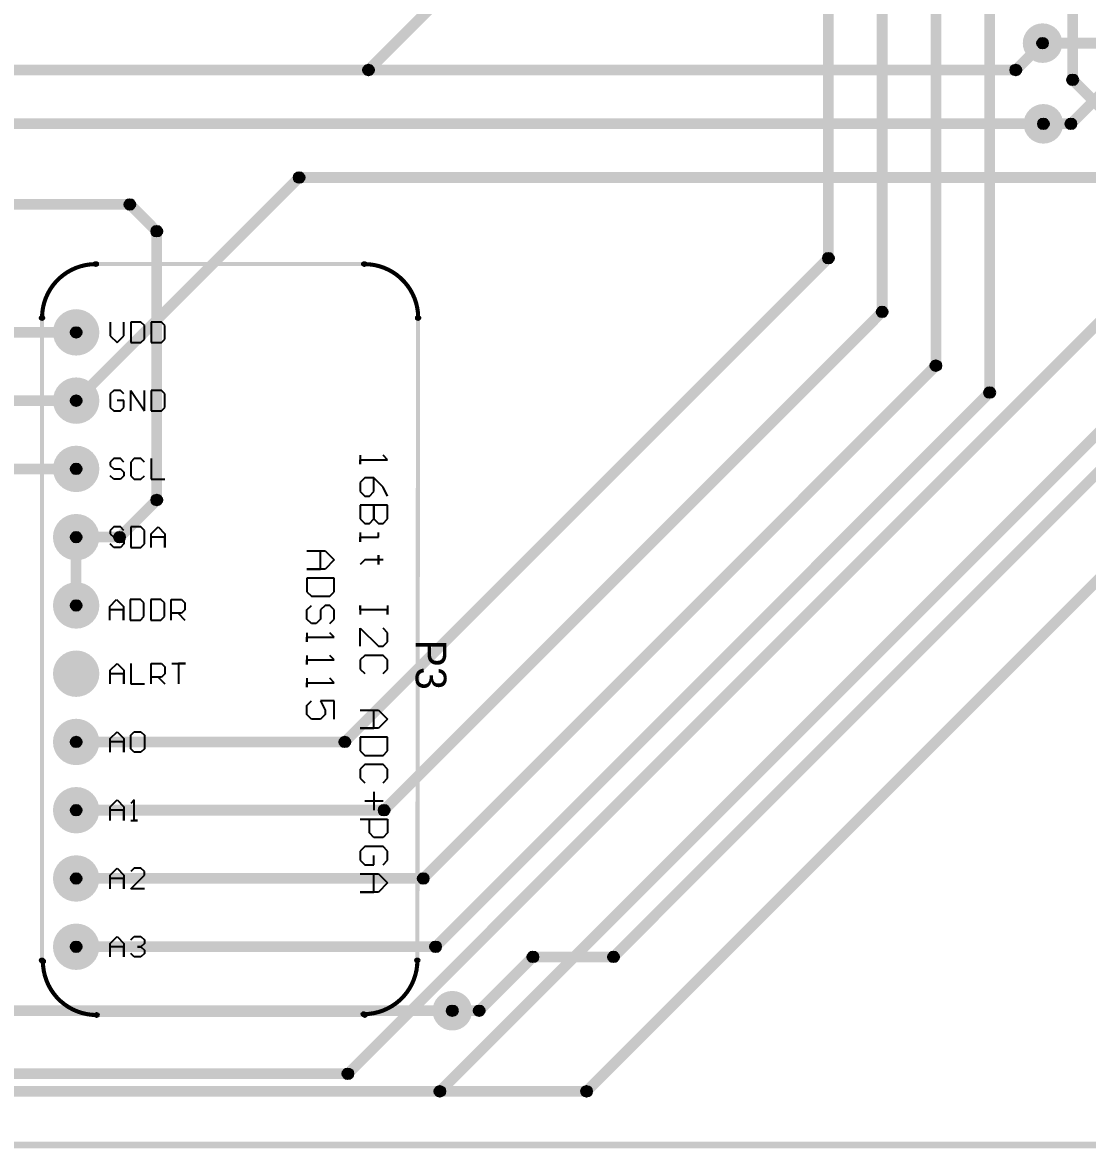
# Model space of a CAD drawing. Header units: millimetres. Extents: x 1.24 to 8.03, y 2.12 to 7.05.
# Drawn here: x 4.961 to 6.521, y 2.121 to 3.77 of the extents above; entities that cross this region are included whole.
import ezdxf

# ---------------------------------------------------------------- set-up
doc = ezdxf.new("R2010")
doc.units = ezdxf.units.MM
doc.header["$MEASUREMENT"] = 0
for name, color, linetype in [('BottomLayer', 5, 'Continuous'), ('BottomSolder', 6, 'Continuous'), ('KeepOutLayer', 6, 'Continuous'), ('MultiLayer', 9, 'Continuous'), ('PadHoleLayer', 156, 'Continuous'), ('TopLayer', 1, 'Continuous'), ('TopOverlay', 2, 'Continuous'), ('TopSolder', 216, 'Continuous'), ('ViaHoleLayer', 16, 'Continuous')]:
    doc.layers.add(name, color=color, linetype=linetype)

# ---------------------------------------------------------------- blocks, each defined once
blk = doc.blocks.new('ADS1115_BREAKOUT_BOARD_NO_HOLES_149')
at = {"layer": 'BottomLayer'}
h = blk.add_hatch(color=5, dxfattribs=at)
edge = h.paths.add_edge_path()
edge.add_arc((0.11, 0.05), 0.03, 0, 360)
h = blk.add_hatch(color=5, dxfattribs=at)
edge = h.paths.add_edge_path()
edge.add_arc((0.21, 0.05), 0.03, 0, 360)
h = blk.add_hatch(color=5, dxfattribs=at)
edge = h.paths.add_edge_path()
edge.add_arc((0.31, 0.05), 0.03, 0, 360)
h = blk.add_hatch(color=5, dxfattribs=at)
edge = h.paths.add_edge_path()
edge.add_arc((0.41, 0.05), 0.03, 0, 360)
h = blk.add_hatch(color=5, dxfattribs=at)
edge = h.paths.add_edge_path()
edge.add_arc((0.51, 0.05), 0.03, 0, 360)
h = blk.add_hatch(color=5, dxfattribs=at)
edge = h.paths.add_edge_path()
edge.add_arc((0.61, 0.05), 0.03, 0, 360)
h = blk.add_hatch(color=5, dxfattribs=at)
edge = h.paths.add_edge_path()
edge.add_arc((0.71, 0.05), 0.03, 0, 360)
h = blk.add_hatch(color=5, dxfattribs=at)
edge = h.paths.add_edge_path()
edge.add_arc((0.81, 0.05), 0.03, 0, 360)
h = blk.add_hatch(color=5, dxfattribs=at)
edge = h.paths.add_edge_path()
edge.add_arc((0.91, 0.05), 0.03, 0, 360)
h = blk.add_hatch(color=5, dxfattribs=at)
edge = h.paths.add_edge_path()
edge.add_arc((1.01, 0.05), 0.03, 0, 360)
at = {"layer": 'BottomSolder'}
h = blk.add_hatch(color=6, dxfattribs=at)
edge = h.paths.add_edge_path()
edge.add_arc((0.11, 0.05), 0.034, 0, 360)
h = blk.add_hatch(color=6, dxfattribs=at)
edge = h.paths.add_edge_path()
edge.add_arc((0.21, 0.05), 0.034, 0, 360)
h = blk.add_hatch(color=6, dxfattribs=at)
edge = h.paths.add_edge_path()
edge.add_arc((0.31, 0.05), 0.034, 0, 360)
h = blk.add_hatch(color=6, dxfattribs=at)
edge = h.paths.add_edge_path()
edge.add_arc((0.41, 0.05), 0.034, 0, 360)
h = blk.add_hatch(color=6, dxfattribs=at)
edge = h.paths.add_edge_path()
edge.add_arc((0.51, 0.05), 0.034, 0, 360)
h = blk.add_hatch(color=6, dxfattribs=at)
edge = h.paths.add_edge_path()
edge.add_arc((0.61, 0.05), 0.034, 0, 360)
h = blk.add_hatch(color=6, dxfattribs=at)
edge = h.paths.add_edge_path()
edge.add_arc((0.71, 0.05), 0.034, 0, 360)
h = blk.add_hatch(color=6, dxfattribs=at)
edge = h.paths.add_edge_path()
edge.add_arc((0.81, 0.05), 0.034, 0, 360)
h = blk.add_hatch(color=6, dxfattribs=at)
edge = h.paths.add_edge_path()
edge.add_arc((0.91, 0.05), 0.034, 0, 360)
h = blk.add_hatch(color=6, dxfattribs=at)
edge = h.paths.add_edge_path()
edge.add_arc((1.01, 0.05), 0.034, 0, 360)
at = {"layer": 'MultiLayer'}
h = blk.add_hatch(color=9, dxfattribs=at)
edge = h.paths.add_edge_path()
edge.add_arc((0.11, 0.05), 0.03, 0, 360)
h = blk.add_hatch(color=9, dxfattribs=at)
edge = h.paths.add_edge_path()
edge.add_arc((0.21, 0.05), 0.03, 0, 360)
h = blk.add_hatch(color=9, dxfattribs=at)
edge = h.paths.add_edge_path()
edge.add_arc((0.31, 0.05), 0.03, 0, 360)
h = blk.add_hatch(color=9, dxfattribs=at)
edge = h.paths.add_edge_path()
edge.add_arc((0.41, 0.05), 0.03, 0, 360)
h = blk.add_hatch(color=9, dxfattribs=at)
edge = h.paths.add_edge_path()
edge.add_arc((0.51, 0.05), 0.03, 0, 360)
h = blk.add_hatch(color=9, dxfattribs=at)
edge = h.paths.add_edge_path()
edge.add_arc((0.61, 0.05), 0.03, 0, 360)
h = blk.add_hatch(color=9, dxfattribs=at)
edge = h.paths.add_edge_path()
edge.add_arc((0.71, 0.05), 0.03, 0, 360)
h = blk.add_hatch(color=9, dxfattribs=at)
edge = h.paths.add_edge_path()
edge.add_arc((0.81, 0.05), 0.03, 0, 360)
h = blk.add_hatch(color=9, dxfattribs=at)
edge = h.paths.add_edge_path()
edge.add_arc((0.91, 0.05), 0.03, 0, 360)
h = blk.add_hatch(color=9, dxfattribs=at)
edge = h.paths.add_edge_path()
edge.add_arc((1.01, 0.05), 0.03, 0, 360)
at = {"layer": 'PadHoleLayer'}
h = blk.add_hatch(color=156, dxfattribs=at)
edge = h.paths.add_edge_path()
edge.add_arc((0.11, 0.05), 0.018, 0, 360)
h = blk.add_hatch(color=156, dxfattribs=at)
edge = h.paths.add_edge_path()
edge.add_arc((0.21, 0.05), 0.018, 0, 360)
h = blk.add_hatch(color=156, dxfattribs=at)
edge = h.paths.add_edge_path()
edge.add_arc((0.31, 0.05), 0.018, 0, 360)
h = blk.add_hatch(color=156, dxfattribs=at)
edge = h.paths.add_edge_path()
edge.add_arc((0.41, 0.05), 0.018, 0, 360)
h = blk.add_hatch(color=156, dxfattribs=at)
edge = h.paths.add_edge_path()
edge.add_arc((0.51, 0.05), 0.018, 0, 360)
h = blk.add_hatch(color=156, dxfattribs=at)
edge = h.paths.add_edge_path()
edge.add_arc((0.61, 0.05), 0.018, 0, 360)
h = blk.add_hatch(color=156, dxfattribs=at)
edge = h.paths.add_edge_path()
edge.add_arc((0.71, 0.05), 0.018, 0, 360)
h = blk.add_hatch(color=156, dxfattribs=at)
edge = h.paths.add_edge_path()
edge.add_arc((0.81, 0.05), 0.018, 0, 360)
h = blk.add_hatch(color=156, dxfattribs=at)
edge = h.paths.add_edge_path()
edge.add_arc((0.91, 0.05), 0.018, 0, 360)
h = blk.add_hatch(color=156, dxfattribs=at)
edge = h.paths.add_edge_path()
edge.add_arc((1.01, 0.05), 0.018, 0, 360)
at = {"layer": 'TopLayer'}
h = blk.add_hatch(color=1, dxfattribs=at)
edge = h.paths.add_edge_path()
edge.add_arc((0.11, 0.05), 0.03, 0, 360)
h = blk.add_hatch(color=1, dxfattribs=at)
edge = h.paths.add_edge_path()
edge.add_arc((0.21, 0.05), 0.03, 0, 360)
h = blk.add_hatch(color=1, dxfattribs=at)
edge = h.paths.add_edge_path()
edge.add_arc((0.31, 0.05), 0.03, 0, 360)
h = blk.add_hatch(color=1, dxfattribs=at)
edge = h.paths.add_edge_path()
edge.add_arc((0.41, 0.05), 0.03, 0, 360)
h = blk.add_hatch(color=1, dxfattribs=at)
edge = h.paths.add_edge_path()
edge.add_arc((0.51, 0.05), 0.03, 0, 360)
h = blk.add_hatch(color=1, dxfattribs=at)
edge = h.paths.add_edge_path()
edge.add_arc((0.61, 0.05), 0.03, 0, 360)
h = blk.add_hatch(color=1, dxfattribs=at)
edge = h.paths.add_edge_path()
edge.add_arc((0.71, 0.05), 0.03, 0, 360)
h = blk.add_hatch(color=1, dxfattribs=at)
edge = h.paths.add_edge_path()
edge.add_arc((0.81, 0.05), 0.03, 0, 360)
h = blk.add_hatch(color=1, dxfattribs=at)
edge = h.paths.add_edge_path()
edge.add_arc((0.91, 0.05), 0.03, 0, 360)
h = blk.add_hatch(color=1, dxfattribs=at)
edge = h.paths.add_edge_path()
edge.add_arc((1.01, 0.05), 0.03, 0, 360)
at = {"layer": 'TopOverlay'}
h = blk.add_hatch(color=2, dxfattribs=at)
edge = h.paths.add_edge_path()
edge.add_arc((0.0887, 0.5512), 0.003, 0, 360)
h = blk.add_hatch(color=2, dxfattribs=at)
edge = h.paths.add_edge_path()
edge.add_arc((0.089, 0.551), 0.003, 0, 360)
for points in [[(1.03, 0.553), (1.03, 0.547), (0.089, 0.548), (0.089, 0.554)], [(0.013, 0.079), (0.007, 0.079), (0.007, 0.472), (0.013, 0.472)], [(1.113, 0.08), (1.107, 0.08), (1.107, 0.473), (1.113, 0.473)], [(1.03, 0.003), (1.03, -0.003), (0.089, -0.003), (0.089, 0.003)]]:
    blk.add_hatch(color=2, dxfattribs=at).paths.add_polyline_path(points)
h = blk.add_hatch(color=2, dxfattribs=at)
edge = h.paths.add_edge_path()
edge.add_arc((1.03, 0.55), 0.003, 0, 360)
h = blk.add_hatch(color=2, dxfattribs=at)
edge = h.paths.add_edge_path()
edge.add_arc((1.03, 0.55), 0.003, 0, 360)
h = blk.add_hatch(color=2, dxfattribs=at)
edge = h.paths.add_edge_path()
edge.add_arc((0.01, 0.4724), 0.003, 0, 360)
h = blk.add_hatch(color=2, dxfattribs=at)
edge = h.paths.add_edge_path()
edge.add_arc((0.01, 0.472), 0.003, 0, 360)
h = blk.add_hatch(color=2, dxfattribs=at)
edge = h.paths.add_edge_path()
edge.add_arc((1.1087, 0.4713), 0.003, 0, 360)
h = blk.add_hatch(color=2, dxfattribs=at)
edge = h.paths.add_edge_path()
edge.add_arc((1.11, 0.473), 0.003, 0, 360)
h = blk.add_hatch(color=2, dxfattribs=at)
edge = h.paths.add_edge_path()
edge.add_arc((1.11, 0.08), 0.003, 0, 360)
h = blk.add_hatch(color=2, dxfattribs=at)
edge = h.paths.add_edge_path()
edge.add_arc((1.11, 0.08), 0.003, 0, 360)
h = blk.add_hatch(color=2, dxfattribs=at)
edge = h.paths.add_edge_path()
edge.add_arc((0.01, 0.079), 0.003, 0, 360)
h = blk.add_hatch(color=2, dxfattribs=at)
edge = h.paths.add_edge_path()
edge.add_arc((0.01, 0.0787), 0.003, 0, 360)
h = blk.add_hatch(color=2, dxfattribs=at)
edge = h.paths.add_edge_path()
edge.add_arc((0.0887, 0), 0.003, 0, 360)
h = blk.add_hatch(color=2, dxfattribs=at)
edge = h.paths.add_edge_path()
edge.add_arc((0.089, 0), 0.003, 0, 360)
h = blk.add_hatch(color=2, dxfattribs=at)
edge = h.paths.add_edge_path()
edge.add_arc((1.03, 0), 0.003, 0, 360)
h = blk.add_hatch(color=2, dxfattribs=at)
edge = h.paths.add_edge_path()
edge.add_arc((1.0313, 0.0013), 0.003, 0, 360)
at = {"layer": 'TopSolder'}
h = blk.add_hatch(color=216, dxfattribs=at)
edge = h.paths.add_edge_path()
edge.add_arc((0.11, 0.05), 0.034, 0, 360)
h = blk.add_hatch(color=216, dxfattribs=at)
edge = h.paths.add_edge_path()
edge.add_arc((0.21, 0.05), 0.034, 0, 360)
h = blk.add_hatch(color=216, dxfattribs=at)
edge = h.paths.add_edge_path()
edge.add_arc((0.31, 0.05), 0.034, 0, 360)
h = blk.add_hatch(color=216, dxfattribs=at)
edge = h.paths.add_edge_path()
edge.add_arc((0.41, 0.05), 0.034, 0, 360)
h = blk.add_hatch(color=216, dxfattribs=at)
edge = h.paths.add_edge_path()
edge.add_arc((0.51, 0.05), 0.034, 0, 360)
h = blk.add_hatch(color=216, dxfattribs=at)
edge = h.paths.add_edge_path()
edge.add_arc((0.61, 0.05), 0.034, 0, 360)
h = blk.add_hatch(color=216, dxfattribs=at)
edge = h.paths.add_edge_path()
edge.add_arc((0.71, 0.05), 0.034, 0, 360)
h = blk.add_hatch(color=216, dxfattribs=at)
edge = h.paths.add_edge_path()
edge.add_arc((0.81, 0.05), 0.034, 0, 360)
h = blk.add_hatch(color=216, dxfattribs=at)
edge = h.paths.add_edge_path()
edge.add_arc((0.91, 0.05), 0.034, 0, 360)
h = blk.add_hatch(color=216, dxfattribs=at)
edge = h.paths.add_edge_path()
edge.add_arc((1.01, 0.05), 0.034, 0, 360)
at = {"layer": 'TopOverlay'}
for p, q in [((0.2967, 0.5064), (0.29, 0.4997)), ((0.2967, 0.4664), (0.2967, 0.5064)), ((0.3367, 0.4997), (0.3233, 0.4864)), ((0.35, 0.5064), (0.3367, 0.4997)), ((0.3633, 0.5064), (0.3633, 0.4664)), ((0.3833, 0.5064), (0.3633, 0.5064)), ((0.39, 0.4997), (0.3833, 0.5064)), ((0.39, 0.4931), (0.39, 0.4997)), ((0.4433, 0.4997), (0.4433, 0.4931)), ((0.5099, 0.5064), (0.5233, 0.5064)), ((0.5233, 0.5064), (0.5166, 0.5064)), ((0.5166, 0.5064), (0.5166, 0.4664)), ((0.5499, 0.5064), (0.5433, 0.4997)), ((0.5632, 0.5064), (0.5499, 0.5064)), ((0.5699, 0.4997), (0.5632, 0.5064)), ((0.5699, 0.4931), (0.5699, 0.4997)), ((0.5899, 0.5064), (0.5832, 0.4997)), ((0.5832, 0.4997), (0.5832, 0.4731)), ((0.6032, 0.5064), (0.5899, 0.5064)), ((0.6099, 0.4997), (0.6032, 0.5064)), ((0.6632, 0.4931), (0.6765, 0.5064)), ((0.6765, 0.5064), (0.6899, 0.4931)), ((0.7032, 0.5064), (0.7032, 0.4664)), ((0.7232, 0.5064), (0.7032, 0.5064)), ((0.7299, 0.4997), (0.7232, 0.5064)), ((0.7299, 0.4731), (0.7299, 0.4997)), ((0.7499, 0.5064), (0.7432, 0.4997)), ((0.7432, 0.4997), (0.7432, 0.4731)), ((0.7632, 0.5064), (0.7499, 0.5064)), ((0.7698, 0.4997), (0.7632, 0.5064)), ((0.7965, 0.4997), (0.7965, 0.4731)), ((0.8232, 0.4664), (0.8232, 0.5064)), ((0.8232, 0.5064), (0.8432, 0.5064)), ((0.8432, 0.5064), (0.8498, 0.4997)), ((0.8498, 0.4997), (0.8498, 0.4864)), ((0.8698, 0.5064), (0.8631, 0.4997)), ((0.8631, 0.4997), (0.8631, 0.4731)), ((0.8831, 0.5064), (0.8698, 0.5064)), ((0.8898, 0.4997), (0.8831, 0.5064)), ((0.9031, 0.4931), (0.9165, 0.5064)), ((0.9165, 0.5064), (0.9298, 0.4931)), ((0.3233, 0.4864), (0.3233, 0.4731)), ((0.3433, 0.4864), (0.3233, 0.4864)), ((0.35, 0.4797), (0.3433, 0.4864)), ((0.35, 0.4731), (0.35, 0.4797)), ((0.3833, 0.4864), (0.3633, 0.4864)), ((0.3633, 0.4864), (0.3833, 0.4864)), ((0.3833, 0.4864), (0.39, 0.4931)), ((0.39, 0.4797), (0.3833, 0.4864)), ((0.39, 0.4731), (0.39, 0.4797)), ((0.41, 0.4931), (0.4033, 0.4931)), ((0.41, 0.4664), (0.41, 0.4931)), ((0.4433, 0.4931), (0.4366, 0.4931)), ((0.4366, 0.4931), (0.4499, 0.4931)), ((0.4499, 0.4931), (0.4433, 0.4931)), ((0.4433, 0.4931), (0.4433, 0.4731)), ((0.5433, 0.4664), (0.5699, 0.4931)), ((0.6632, 0.4664), (0.6632, 0.4931)), ((0.6899, 0.4864), (0.6632, 0.4864)), ((0.6899, 0.4931), (0.6899, 0.4664)), ((0.6899, 0.4664), (0.6899, 0.4864)), ((0.7832, 0.4864), (0.8098, 0.4864)), ((0.8432, 0.4797), (0.8232, 0.4797)), ((0.8498, 0.4864), (0.8432, 0.4797)), ((0.8898, 0.4864), (0.8765, 0.4864)), ((0.8898, 0.4731), (0.8898, 0.4864)), ((0.9031, 0.4664), (0.9031, 0.4931)), ((0.9298, 0.4864), (0.9031, 0.4864)), ((0.9298, 0.4931), (0.9298, 0.4664)), ((0.9298, 0.4664), (0.9298, 0.4864)), ((0.29, 0.4664), (0.3033, 0.4664)), ((0.3033, 0.4664), (0.2967, 0.4664)), ((0.3233, 0.4731), (0.33, 0.4664)), ((0.33, 0.4664), (0.3433, 0.4664)), ((0.3433, 0.4664), (0.35, 0.4731)), ((0.3633, 0.4664), (0.3833, 0.4664)), ((0.3833, 0.4664), (0.39, 0.4731)), ((0.4033, 0.4664), (0.4166, 0.4664)), ((0.4166, 0.4664), (0.41, 0.4664)), ((0.4433, 0.4731), (0.4499, 0.4664)), ((0.5166, 0.4664), (0.5099, 0.4664)), ((0.5099, 0.4664), (0.5233, 0.4664)), ((0.5699, 0.4664), (0.5433, 0.4664)), ((0.5832, 0.4731), (0.5899, 0.4664)), ((0.5899, 0.4664), (0.6032, 0.4664)), ((0.6032, 0.4664), (0.6099, 0.4731)), ((0.7032, 0.4664), (0.7232, 0.4664)), ((0.7232, 0.4664), (0.7299, 0.4731)), ((0.7432, 0.4731), (0.7499, 0.4664)), ((0.7499, 0.4664), (0.7632, 0.4664)), ((0.7632, 0.4664), (0.7698, 0.4731)), ((0.8631, 0.4731), (0.8698, 0.4664)), ((0.8698, 0.4664), (0.8831, 0.4664)), ((0.8831, 0.4664), (0.8898, 0.4731)), ((0.43, 0.4149), (0.4433, 0.4282)), ((0.43, 0.3882), (0.43, 0.4149)), ((0.4433, 0.4282), (0.4567, 0.4149)), ((0.4567, 0.4149), (0.4567, 0.3882)), ((0.47, 0.4282), (0.47, 0.3882)), ((0.49, 0.4282), (0.47, 0.4282)), ((0.4966, 0.4215), (0.49, 0.4282)), ((0.4966, 0.3949), (0.4966, 0.4215)), ((0.5166, 0.4282), (0.51, 0.4215)), ((0.51, 0.4215), (0.51, 0.4149)), ((0.51, 0.4149), (0.5166, 0.4082)), ((0.53, 0.4282), (0.5166, 0.4282)), ((0.5366, 0.4215), (0.53, 0.4282)), ((0.5566, 0.4282), (0.55, 0.4215)), ((0.5566, 0.3882), (0.5566, 0.4282)), ((0.5899, 0.4282), (0.5833, 0.4215)), ((0.5899, 0.3882), (0.5899, 0.4282)), ((0.6233, 0.4282), (0.6166, 0.4215)), ((0.6233, 0.3882), (0.6233, 0.4282)), ((0.6766, 0.4282), (0.6499, 0.4282)), ((0.6499, 0.4282), (0.6499, 0.4082)), ((0.6499, 0.4082), (0.6633, 0.4149)), ((0.6633, 0.4149), (0.6699, 0.4149)), ((0.6699, 0.4149), (0.6766, 0.4082)), ((0.4567, 0.4082), (0.43, 0.4082)), ((0.4567, 0.3882), (0.4567, 0.4082)), ((0.5166, 0.4082), (0.53, 0.4082)), ((0.53, 0.4082), (0.5366, 0.4015)), ((0.5366, 0.4015), (0.5366, 0.3949)), ((0.6766, 0.4082), (0.6766, 0.3949)), ((0.47, 0.3882), (0.49, 0.3882)), ((0.49, 0.3882), (0.4966, 0.3949)), ((0.5166, 0.3882), (0.51, 0.3949)), ((0.53, 0.3882), (0.5166, 0.3882)), ((0.5366, 0.3949), (0.53, 0.3882)), ((0.55, 0.3882), (0.5633, 0.3882)), ((0.5633, 0.3882), (0.5566, 0.3882)), ((0.5833, 0.3882), (0.5966, 0.3882)), ((0.5966, 0.3882), (0.5899, 0.3882)), ((0.6166, 0.3882), (0.6299, 0.3882)), ((0.6299, 0.3882), (0.6233, 0.3882)), ((0.6566, 0.3882), (0.6499, 0.3949)), ((0.6699, 0.3882), (0.6566, 0.3882)), ((0.6766, 0.3949), (0.6699, 0.3882)), ((0.5014, 0.2043), (0.5064, 0.2093)), ((0.5014, 0.1893), (0.5014, 0.2043)), ((0.5064, 0.2093), (0.5164, 0.2093)), ((0.5164, 0.2093), (0.5214, 0.2043)), ((0.5214, 0.1993), (0.5314, 0.2093)), ((0.5214, 0.2043), (0.5214, 0.1893)), ((0.595, 0.19), (0.595, 0.21)), ((0.595, 0.21), (0.595, 0.2)), ((0.595, 0.2), (0.625, 0.2)), ((0.5314, 0.1893), (0.5014, 0.1893)), ((0.1, 0.18), (0.095, 0.175)), ((0.095, 0.175), (0.095, 0.16)), ((0.12, 0.18), (0.1, 0.18)), ((0.125, 0.175), (0.12, 0.18)), ((0.125, 0.16), (0.125, 0.175)), ((0.2, 0.18), (0.195, 0.175)), ((0.195, 0.175), (0.195, 0.16)), ((0.22, 0.18), (0.2, 0.18)), ((0.225, 0.175), (0.22, 0.18)), ((0.225, 0.16), (0.225, 0.175)), ((0.325, 0.16), (0.325, 0.18)), ((0.395, 0.17), (0.405, 0.18)), ((0.405, 0.16), (0.395, 0.17)), ((0.405, 0.18), (0.425, 0.18)), ((0.425, 0.18), (0.41, 0.18)), ((0.41, 0.18), (0.41, 0.16)), ((0.5064, 0.1793), (0.5014, 0.1743)), ((0.5014, 0.1743), (0.5014, 0.1593)), ((0.5264, 0.1793), (0.5064, 0.1793)), ((0.5314, 0.1743), (0.5264, 0.1793)), ((0.5314, 0.1593), (0.5314, 0.1743)), ((0.595, 0.175), (0.6, 0.18)), ((0.595, 0.16), (0.595, 0.175)), ((0.6, 0.18), (0.61, 0.18)), ((0.61, 0.18), (0.615, 0.175)), ((0.615, 0.17), (0.625, 0.18)), ((0.615, 0.175), (0.615, 0.16)), ((0.095, 0.16), (0.125, 0.16)), ((0.1, 0.15), (0.095, 0.145)), ((0.12, 0.15), (0.1, 0.15)), ((0.125, 0.145), (0.12, 0.15)), ((0.195, 0.16), (0.225, 0.16)), ((0.195, 0.13), (0.225, 0.15)), ((0.225, 0.15), (0.195, 0.15)), ((0.295, 0.16), (0.325, 0.16)), ((0.3, 0.15), (0.295, 0.145)), ((0.325, 0.145), (0.32, 0.15)), ((0.4, 0.15), (0.395, 0.145)), ((0.42, 0.15), (0.4, 0.15)), ((0.425, 0.16), (0.405, 0.16)), ((0.425, 0.145), (0.42, 0.15)), ((0.5014, 0.1593), (0.5314, 0.1593)), ((0.5064, 0.1493), (0.5014, 0.1443)), ((0.5264, 0.1493), (0.5064, 0.1493)), ((0.5314, 0.1443), (0.5264, 0.1493)), ((0.625, 0.16), (0.595, 0.16)), ((0.625, 0.13), (0.625, 0.15)), ((0.695, 0.145), (0.7, 0.15)), ((0.7, 0.15), (0.72, 0.15)), ((0.72, 0.15), (0.725, 0.145)), ((0.9, 0.15), (0.895, 0.145)), ((0.905, 0.15), (0.9, 0.15)), ((0.925, 0.13), (0.905, 0.15)), ((0.925, 0.15), (0.925, 0.13)), ((0.995, 0.145), (1, 0.15)), ((1, 0.15), (1.005, 0.15)), ((1.005, 0.15), (1.01, 0.145)), ((1.01, 0.145), (1.015, 0.15)), ((1.015, 0.15), (1.02, 0.15)), ((1.02, 0.15), (1.025, 0.145)), ((0.095, 0.145), (0.095, 0.13)), ((0.125, 0.13), (0.125, 0.145)), ((0.295, 0.145), (0.295, 0.135)), ((0.295, 0.135), (0.3, 0.13)), ((0.32, 0.13), (0.325, 0.135)), ((0.325, 0.135), (0.325, 0.145)), ((0.395, 0.145), (0.395, 0.13)), ((0.425, 0.13), (0.425, 0.145)), ((0.5014, 0.1443), (0.5014, 0.1293)), ((0.5314, 0.1293), (0.5314, 0.1443)), ((0.695, 0.135), (0.695, 0.145)), ((0.7, 0.13), (0.695, 0.135)), ((0.725, 0.135), (0.72, 0.13)), ((0.725, 0.145), (0.725, 0.135)), ((0.825, 0.135), (0.795, 0.135)), ((0.795, 0.135), (0.8, 0.13)), ((0.825, 0.13), (0.825, 0.14)), ((0.825, 0.14), (0.825, 0.135)), ((0.895, 0.145), (0.895, 0.135)), ((0.895, 0.135), (0.9, 0.13)), ((0.995, 0.135), (0.995, 0.145)), ((1, 0.13), (0.995, 0.135)), ((1.01, 0.145), (1.01, 0.14)), ((1.01, 0.14), (1.01, 0.145)), ((1.025, 0.135), (1.02, 0.13)), ((1.025, 0.145), (1.025, 0.135)), ((0.095, 0.13), (0.125, 0.13)), ((0.115, 0.12), (0.095, 0.12)), ((0.125, 0.11), (0.115, 0.12)), ((0.225, 0.13), (0.195, 0.13)), ((0.2, 0.12), (0.195, 0.115)), ((0.22, 0.12), (0.21, 0.12)), ((0.21, 0.12), (0.21, 0.11)), ((0.225, 0.115), (0.22, 0.12)), ((0.3, 0.12), (0.295, 0.115)), ((0.3, 0.13), (0.32, 0.13)), ((0.31, 0.115), (0.315, 0.12)), ((0.315, 0.12), (0.32, 0.12)), ((0.32, 0.12), (0.325, 0.115)), ((0.395, 0.13), (0.425, 0.13)), ((0.4, 0.12), (0.395, 0.115)), ((0.41, 0.115), (0.415, 0.12)), ((0.415, 0.12), (0.42, 0.12)), ((0.42, 0.12), (0.425, 0.115)), ((0.5014, 0.1293), (0.5314, 0.1293)), ((0.5014, 0.1093), (0.5114, 0.1193)), ((0.5114, 0.1193), (0.5314, 0.1193)), ((0.5314, 0.1193), (0.5164, 0.1193)), ((0.5164, 0.1193), (0.5164, 0.0993)), ((0.595, 0.13), (0.625, 0.13)), ((0.595, 0.11), (0.605, 0.12)), ((0.605, 0.12), (0.625, 0.12)), ((0.625, 0.12), (0.61, 0.12)), ((0.61, 0.12), (0.61, 0.1)), ((0.695, 0.11), (0.705, 0.12)), ((0.72, 0.13), (0.7, 0.13)), ((0.705, 0.12), (0.725, 0.12)), ((0.725, 0.12), (0.71, 0.12)), ((0.71, 0.12), (0.71, 0.1)), ((0.795, 0.11), (0.805, 0.12)), ((0.805, 0.12), (0.825, 0.12)), ((0.825, 0.12), (0.81, 0.12)), ((0.81, 0.12), (0.81, 0.1)), ((0.895, 0.11), (0.905, 0.12)), ((0.905, 0.12), (0.925, 0.12)), ((0.925, 0.12), (0.91, 0.12)), ((0.91, 0.12), (0.91, 0.1)), ((0.995, 0.11), (1.005, 0.12)), ((1.005, 0.12), (1.025, 0.12)), ((1.025, 0.12), (1.01, 0.12)), ((1.01, 0.12), (1.01, 0.1)), ((0.095, 0.1), (0.115, 0.1)), ((0.115, 0.1), (0.125, 0.11)), ((0.195, 0.115), (0.195, 0.105)), ((0.195, 0.105), (0.2, 0.1)), ((0.2, 0.1), (0.22, 0.1)), ((0.22, 0.1), (0.225, 0.105)), ((0.225, 0.105), (0.225, 0.115)), ((0.295, 0.115), (0.295, 0.105)), ((0.295, 0.105), (0.3, 0.1)), ((0.3, 0.1), (0.305, 0.1)), ((0.305, 0.1), (0.31, 0.105)), ((0.31, 0.105), (0.31, 0.115)), ((0.325, 0.105), (0.32, 0.1)), ((0.325, 0.115), (0.325, 0.105)), ((0.395, 0.115), (0.395, 0.105)), ((0.395, 0.105), (0.4, 0.1)), ((0.4, 0.1), (0.405, 0.1)), ((0.405, 0.1), (0.41, 0.105)), ((0.41, 0.105), (0.41, 0.115)), ((0.425, 0.105), (0.42, 0.1)), ((0.425, 0.115), (0.425, 0.105)), ((0.5114, 0.0993), (0.5014, 0.1093)), ((0.5314, 0.0993), (0.5114, 0.0993)), ((0.605, 0.1), (0.595, 0.11)), ((0.625, 0.1), (0.605, 0.1)), ((0.705, 0.1), (0.695, 0.11)), ((0.725, 0.1), (0.705, 0.1)), ((0.805, 0.1), (0.795, 0.11)), ((0.825, 0.1), (0.805, 0.1)), ((0.905, 0.1), (0.895, 0.11)), ((0.925, 0.1), (0.905, 0.1)), ((1.005, 0.1), (0.995, 0.11)), ((1.025, 0.1), (1.005, 0.1))]:
    blk.add_line(p, q, dxfattribs=at)
at = {"layer": 'TopOverlay', "const_width": 0.006}
for points in [[(0.01, 0.4724, -0.414511), (0.0887, 0.5512)], [(1.03, 0.55, -0.414511), (1.1087, 0.4713)], [(1.11, 0.08, -0.414511), (1.0313, 0.0013)], [(0.0887, 0, -0.414511), (0.01, 0.0787)]]:
    blk.add_lwpolyline(points, format="xyb", dxfattribs=at)
at = {"layer": 'TopOverlay'}
for centre in [(0.0887, 0.5512), (0.089, 0.551), (1.03, 0.55), (1.03, 0.55), (0.01, 0.4724), (0.01, 0.472), (1.1087, 0.4713), (1.11, 0.473), (1.11, 0.08), (1.11, 0.08), (0.01, 0.079), (0.01, 0.0787), (0.0887, 0), (0.089, 0), (1.03, 0), (1.0313, 0.0013)]:
    blk.add_circle(centre, 0.003, dxfattribs=at)

msp = doc.modelspace()

# ---------------------------------------------------------------- hatches: boundary and pattern name
at = {"layer": 'BottomLayer'}
for points in [[(6.3858, 3.2283), (6.3701, 3.2283), (6.3701, 4.7728), (6.3858, 4.7728)], [(6.3071, 3.2677), (6.2913, 3.2677), (6.2913, 4.685), (6.3071, 4.685)], [(6.2283, 3.3465), (6.2126, 3.3465), (6.2126, 4.4539), (6.2283, 4.4539)], [(6.1496, 3.4252), (6.1339, 3.4252), (6.1339, 4.4488), (6.1496, 4.4488)], [(5.4734, 3.6952), (5.4622, 3.7064), (5.6197, 3.8638), (5.6309, 3.8527)], [(6.4555, 3.7323), (6.4555, 3.748), (6.6846, 3.748), (6.6846, 3.7323)], [(4.3307, 3.6929), (4.3307, 3.7087), (5.4678, 3.7087), (5.4678, 3.6929)], [(6.5027, 3.6165), (6.4915, 3.6276), (6.561, 3.6971), (6.5722, 3.686)], [(5.4431, 2.2249), (5.432, 2.236), (6.8884, 3.6925), (6.8996, 3.6813)], [(5.793, 2.1992), (5.7818, 2.2103), (7.2513, 3.6798), (7.2624, 3.6686)], [(5.8323, 2.396), (5.8212, 2.4071), (7.0823, 3.6682), (7.0934, 3.6571)], [(6.4567, 3.6142), (6.4567, 3.6299), (6.4971, 3.6299), (6.4971, 3.6142)], [(4.6339, 3.4961), (4.6339, 3.5118), (5.1181, 3.5118), (5.1181, 3.4961)], [(5.1125, 3.4984), (5.1237, 3.5095), (5.163, 3.4701), (5.1519, 3.459)], [(5.1654, 3.0709), (5.1496, 3.0709), (5.1496, 3.4646), (5.1654, 3.4646)], [(5.4386, 2.711), (5.4275, 2.7221), (6.1362, 3.4308), (6.1473, 3.4196)], [(5.4961, 2.611), (5.485, 2.6221), (6.2149, 3.352), (6.226, 3.3409)], [(5.5536, 2.511), (5.5425, 2.5221), (6.2936, 3.2733), (6.3048, 3.2621)], [(5.5717, 2.411), (5.5606, 2.4221), (6.3724, 3.2339), (6.3835, 3.2228)], [(5.1087, 3.011), (5.0976, 3.0221), (5.1519, 3.0764), (5.163, 3.0653)], [(5.0394, 3.0087), (5.0394, 3.0244), (5.1031, 3.0244), (5.1031, 3.0087)], [(5.0394, 2.7087), (5.0394, 2.7244), (5.4331, 2.7244), (5.4331, 2.7087)], [(5.0394, 2.6087), (5.0394, 2.6244), (5.4906, 2.6244), (5.4906, 2.6087)], [(5.0394, 2.5087), (5.0394, 2.5244), (5.548, 2.5244), (5.548, 2.5087)], [(5.0394, 2.4087), (5.0394, 2.4244), (5.5661, 2.4244), (5.5661, 2.4087)], [(5.7087, 2.3937), (5.7087, 2.4094), (5.8268, 2.4094), (5.8268, 2.3937)], [(5.6355, 2.3173), (5.6244, 2.3284), (5.7031, 2.4071), (5.7142, 2.396)], [(5.5906, 2.315), (5.5906, 2.3307), (5.6299, 2.3307), (5.6299, 2.315)], [(4.738, 2.2226), (4.738, 2.2383), (5.4376, 2.2383), (5.4376, 2.2226)], [(4.5762, 2.1969), (4.5762, 2.2126), (5.7874, 2.2126), (5.7874, 2.1969)]]:
    msp.add_hatch(color=5, dxfattribs=at).paths.add_polyline_path(points)
h = msp.add_hatch(color=5, dxfattribs=at)
edge = h.paths.add_edge_path()
edge.add_arc((6.4555, 3.7402), 0.025, 0, 360)
h = msp.add_hatch(color=5, dxfattribs=at)
edge = h.paths.add_edge_path()
edge.add_arc((6.4555, 3.7402), 0.00787, 0, 360)
h = msp.add_hatch(color=5, dxfattribs=at)
edge = h.paths.add_edge_path()
edge.add_arc((5.4678, 3.7008), 0.00787, 0, 360)
h = msp.add_hatch(color=5, dxfattribs=at)
edge = h.paths.add_edge_path()
edge.add_arc((5.4678, 3.7008), 0.00787, 0, 360)
h = msp.add_hatch(color=5, dxfattribs=at)
edge = h.paths.add_edge_path()
edge.add_arc((6.4567, 3.622), 0.025, 0, 360)
h = msp.add_hatch(color=5, dxfattribs=at)
edge = h.paths.add_edge_path()
edge.add_arc((6.4567, 3.622), 0.00787, 0, 360)
h = msp.add_hatch(color=5, dxfattribs=at)
edge = h.paths.add_edge_path()
edge.add_arc((6.4971, 3.622), 0.00787, 0, 360)
h = msp.add_hatch(color=5, dxfattribs=at)
edge = h.paths.add_edge_path()
edge.add_arc((6.4971, 3.622), 0.00787, 0, 360)
h = msp.add_hatch(color=5, dxfattribs=at)
edge = h.paths.add_edge_path()
edge.add_arc((5.1181, 3.5039), 0.00787, 0, 360)
h = msp.add_hatch(color=5, dxfattribs=at)
edge = h.paths.add_edge_path()
edge.add_arc((5.1181, 3.5039), 0.00787, 0, 360)
h = msp.add_hatch(color=5, dxfattribs=at)
edge = h.paths.add_edge_path()
edge.add_arc((5.1575, 3.4646), 0.00787, 0, 360)
h = msp.add_hatch(color=5, dxfattribs=at)
edge = h.paths.add_edge_path()
edge.add_arc((5.1575, 3.4646), 0.00787, 0, 360)
h = msp.add_hatch(color=5, dxfattribs=at)
edge = h.paths.add_edge_path()
edge.add_arc((6.1417, 3.4252), 0.00787, 0, 360)
h = msp.add_hatch(color=5, dxfattribs=at)
edge = h.paths.add_edge_path()
edge.add_arc((6.1417, 3.4252), 0.00787, 0, 360)
h = msp.add_hatch(color=5, dxfattribs=at)
edge = h.paths.add_edge_path()
edge.add_arc((6.2205, 3.3465), 0.00787, 0, 360)
h = msp.add_hatch(color=5, dxfattribs=at)
edge = h.paths.add_edge_path()
edge.add_arc((6.2205, 3.3465), 0.00787, 0, 360)
h = msp.add_hatch(color=5, dxfattribs=at)
edge = h.paths.add_edge_path()
edge.add_arc((6.2992, 3.2677), 0.00787, 0, 360)
h = msp.add_hatch(color=5, dxfattribs=at)
edge = h.paths.add_edge_path()
edge.add_arc((6.2992, 3.2677), 0.00787, 0, 360)
h = msp.add_hatch(color=5, dxfattribs=at)
edge = h.paths.add_edge_path()
edge.add_arc((6.378, 3.2283), 0.00787, 0, 360)
h = msp.add_hatch(color=5, dxfattribs=at)
edge = h.paths.add_edge_path()
edge.add_arc((6.378, 3.2283), 0.00787, 0, 360)
h = msp.add_hatch(color=5, dxfattribs=at)
edge = h.paths.add_edge_path()
edge.add_arc((5.1575, 3.0709), 0.00787, 0, 360)
h = msp.add_hatch(color=5, dxfattribs=at)
edge = h.paths.add_edge_path()
edge.add_arc((5.1575, 3.0709), 0.00787, 0, 360)
h = msp.add_hatch(color=5, dxfattribs=at)
edge = h.paths.add_edge_path()
edge.add_arc((5.0394, 3.0165), 0.00787, 0, 360)
h = msp.add_hatch(color=5, dxfattribs=at)
edge = h.paths.add_edge_path()
edge.add_arc((5.1031, 3.0165), 0.00787, 0, 360)
h = msp.add_hatch(color=5, dxfattribs=at)
edge = h.paths.add_edge_path()
edge.add_arc((5.1031, 3.0165), 0.00787, 0, 360)
h = msp.add_hatch(color=5, dxfattribs=at)
edge = h.paths.add_edge_path()
edge.add_arc((5.0394, 2.7165), 0.00787, 0, 360)
h = msp.add_hatch(color=5, dxfattribs=at)
edge = h.paths.add_edge_path()
edge.add_arc((5.4331, 2.7165), 0.00787, 0, 360)
h = msp.add_hatch(color=5, dxfattribs=at)
edge = h.paths.add_edge_path()
edge.add_arc((5.4331, 2.7165), 0.00787, 0, 360)
h = msp.add_hatch(color=5, dxfattribs=at)
edge = h.paths.add_edge_path()
edge.add_arc((5.0394, 2.6165), 0.00787, 0, 360)
h = msp.add_hatch(color=5, dxfattribs=at)
edge = h.paths.add_edge_path()
edge.add_arc((5.4906, 2.6165), 0.00787, 0, 360)
h = msp.add_hatch(color=5, dxfattribs=at)
edge = h.paths.add_edge_path()
edge.add_arc((5.4906, 2.6165), 0.00787, 0, 360)
h = msp.add_hatch(color=5, dxfattribs=at)
edge = h.paths.add_edge_path()
edge.add_arc((5.0394, 2.5165), 0.00787, 0, 360)
h = msp.add_hatch(color=5, dxfattribs=at)
edge = h.paths.add_edge_path()
edge.add_arc((5.548, 2.5165), 0.00787, 0, 360)
h = msp.add_hatch(color=5, dxfattribs=at)
edge = h.paths.add_edge_path()
edge.add_arc((5.548, 2.5165), 0.00787, 0, 360)
h = msp.add_hatch(color=5, dxfattribs=at)
edge = h.paths.add_edge_path()
edge.add_arc((5.0394, 2.4165), 0.00787, 0, 360)
h = msp.add_hatch(color=5, dxfattribs=at)
edge = h.paths.add_edge_path()
edge.add_arc((5.5661, 2.4165), 0.00787, 0, 360)
h = msp.add_hatch(color=5, dxfattribs=at)
edge = h.paths.add_edge_path()
edge.add_arc((5.5661, 2.4165), 0.00787, 0, 360)
h = msp.add_hatch(color=5, dxfattribs=at)
edge = h.paths.add_edge_path()
edge.add_arc((5.7087, 2.4016), 0.00787, 0, 360)
h = msp.add_hatch(color=5, dxfattribs=at)
edge = h.paths.add_edge_path()
edge.add_arc((5.7087, 2.4016), 0.00787, 0, 360)
h = msp.add_hatch(color=5, dxfattribs=at)
edge = h.paths.add_edge_path()
edge.add_arc((5.8268, 2.4016), 0.00787, 0, 360)
h = msp.add_hatch(color=5, dxfattribs=at)
edge = h.paths.add_edge_path()
edge.add_arc((5.8268, 2.4016), 0.00787, 0, 360)
h = msp.add_hatch(color=5, dxfattribs=at)
edge = h.paths.add_edge_path()
edge.add_arc((5.5906, 2.3228), 0.025, 0, 360)
h = msp.add_hatch(color=5, dxfattribs=at)
edge = h.paths.add_edge_path()
edge.add_arc((5.5906, 2.3228), 0.00787, 0, 360)
h = msp.add_hatch(color=5, dxfattribs=at)
edge = h.paths.add_edge_path()
edge.add_arc((5.6299, 2.3228), 0.00787, 0, 360)
h = msp.add_hatch(color=5, dxfattribs=at)
edge = h.paths.add_edge_path()
edge.add_arc((5.6299, 2.3228), 0.00787, 0, 360)
h = msp.add_hatch(color=5, dxfattribs=at)
edge = h.paths.add_edge_path()
edge.add_arc((5.4376, 2.2305), 0.00787, 0, 360)
h = msp.add_hatch(color=5, dxfattribs=at)
edge = h.paths.add_edge_path()
edge.add_arc((5.4376, 2.2305), 0.00787, 0, 360)
h = msp.add_hatch(color=5, dxfattribs=at)
edge = h.paths.add_edge_path()
edge.add_arc((5.7874, 2.2047), 0.00787, 0, 360)
h = msp.add_hatch(color=5, dxfattribs=at)
edge = h.paths.add_edge_path()
edge.add_arc((5.7874, 2.2047), 0.00787, 0, 360)
at = {"layer": 'BottomSolder'}
h = msp.add_hatch(color=6, dxfattribs=at)
edge = h.paths.add_edge_path()
edge.add_arc((6.4555, 3.7402), 0.029, 0, 360)
h = msp.add_hatch(color=6, dxfattribs=at)
edge = h.paths.add_edge_path()
edge.add_arc((6.4567, 3.622), 0.029, 0, 360)
h = msp.add_hatch(color=6, dxfattribs=at)
edge = h.paths.add_edge_path()
edge.add_arc((5.5906, 2.3228), 0.029, 0, 360)
at = {"layer": 'KeepOutLayer'}
msp.add_hatch(color=6, dxfattribs=at).paths.add_polyline_path([(1.4961, 2.121), (1.4961, 2.131), (7.7953, 2.131), (7.7953, 2.121)])
at = {"layer": 'TopLayer'}
for points in [[(6.5074, 3.6865), (6.4917, 3.6865), (6.4917, 3.876), (6.5074, 3.876)], [(6.4217, 3.6952), (6.4106, 3.7064), (6.45, 3.7457), (6.4611, 3.7346)], [(4.4307, 3.6929), (4.4307, 3.7087), (6.4162, 3.7087), (6.4162, 3.6929)], [(6.494, 3.6809), (6.5051, 3.692), (6.6483, 3.5489), (6.6371, 3.5377)], [(4.452, 3.6142), (4.452, 3.6299), (6.4567, 3.6299), (6.4567, 3.6142)], [(5.0449, 3.211), (5.0338, 3.2221), (5.3606, 3.5489), (5.3717, 3.5377)], [(5.3661, 3.5354), (5.3661, 3.5512), (6.6427, 3.5512), (6.6427, 3.5354)], [(4.885, 3.3087), (4.885, 3.3244), (5.0394, 3.3244), (5.0394, 3.3087)], [(5.578, 2.1992), (5.5669, 2.2103), (6.6692, 3.3127), (6.6804, 3.3015)], [(4.885, 3.2087), (4.885, 3.2244), (5.0394, 3.2244), (5.0394, 3.2087)], [(4.885, 3.1087), (4.885, 3.1244), (5.0394, 3.1244), (5.0394, 3.1087)], [(5.0472, 2.9165), (5.0315, 2.9165), (5.0315, 3.0165), (5.0472, 3.0165)], [(4.7882, 2.315), (4.7882, 2.3307), (5.5906, 2.3307), (5.5906, 2.315)], [(4.7063, 2.1969), (4.7063, 2.2126), (5.5724, 2.2126), (5.5724, 2.1969)]]:
    msp.add_hatch(color=1, dxfattribs=at).paths.add_polyline_path(points)
h = msp.add_hatch(color=1, dxfattribs=at)
edge = h.paths.add_edge_path()
edge.add_arc((6.4555, 3.7402), 0.025, 0, 360)
h = msp.add_hatch(color=1, dxfattribs=at)
edge = h.paths.add_edge_path()
edge.add_arc((6.4555, 3.7402), 0.00787, 0, 360)
h = msp.add_hatch(color=1, dxfattribs=at)
edge = h.paths.add_edge_path()
edge.add_arc((6.4162, 3.7008), 0.00787, 0, 360)
h = msp.add_hatch(color=1, dxfattribs=at)
edge = h.paths.add_edge_path()
edge.add_arc((6.4162, 3.7008), 0.00787, 0, 360)
h = msp.add_hatch(color=1, dxfattribs=at)
edge = h.paths.add_edge_path()
edge.add_arc((6.4996, 3.6865), 0.00787, 0, 360)
h = msp.add_hatch(color=1, dxfattribs=at)
edge = h.paths.add_edge_path()
edge.add_arc((6.4996, 3.6865), 0.00787, 0, 360)
h = msp.add_hatch(color=1, dxfattribs=at)
edge = h.paths.add_edge_path()
edge.add_arc((6.4567, 3.622), 0.025, 0, 360)
h = msp.add_hatch(color=1, dxfattribs=at)
edge = h.paths.add_edge_path()
edge.add_arc((6.4567, 3.622), 0.00787, 0, 360)
h = msp.add_hatch(color=1, dxfattribs=at)
edge = h.paths.add_edge_path()
edge.add_arc((5.3661, 3.5433), 0.00787, 0, 360)
h = msp.add_hatch(color=1, dxfattribs=at)
edge = h.paths.add_edge_path()
edge.add_arc((5.3661, 3.5433), 0.00787, 0, 360)
h = msp.add_hatch(color=1, dxfattribs=at)
edge = h.paths.add_edge_path()
edge.add_arc((5.0394, 3.3165), 0.00787, 0, 360)
h = msp.add_hatch(color=1, dxfattribs=at)
edge = h.paths.add_edge_path()
edge.add_arc((5.0394, 3.2165), 0.00787, 0, 360)
h = msp.add_hatch(color=1, dxfattribs=at)
edge = h.paths.add_edge_path()
edge.add_arc((5.0394, 3.2165), 0.00787, 0, 360)
h = msp.add_hatch(color=1, dxfattribs=at)
edge = h.paths.add_edge_path()
edge.add_arc((5.0394, 3.1165), 0.00787, 0, 360)
h = msp.add_hatch(color=1, dxfattribs=at)
edge = h.paths.add_edge_path()
edge.add_arc((5.0394, 3.0165), 0.00787, 0, 360)
h = msp.add_hatch(color=1, dxfattribs=at)
edge = h.paths.add_edge_path()
edge.add_arc((5.0394, 2.9165), 0.00787, 0, 360)
h = msp.add_hatch(color=1, dxfattribs=at)
edge = h.paths.add_edge_path()
edge.add_arc((5.5906, 2.3228), 0.025, 0, 360)
h = msp.add_hatch(color=1, dxfattribs=at)
edge = h.paths.add_edge_path()
edge.add_arc((5.5906, 2.3228), 0.00787, 0, 360)
h = msp.add_hatch(color=1, dxfattribs=at)
edge = h.paths.add_edge_path()
edge.add_arc((5.5724, 2.2047), 0.00787, 0, 360)
h = msp.add_hatch(color=1, dxfattribs=at)
edge = h.paths.add_edge_path()
edge.add_arc((5.5724, 2.2047), 0.00787, 0, 360)
at = {"layer": 'TopSolder'}
h = msp.add_hatch(color=216, dxfattribs=at)
edge = h.paths.add_edge_path()
edge.add_arc((6.4555, 3.7402), 0.029, 0, 360)
h = msp.add_hatch(color=216, dxfattribs=at)
edge = h.paths.add_edge_path()
edge.add_arc((6.4567, 3.622), 0.029, 0, 360)
h = msp.add_hatch(color=216, dxfattribs=at)
edge = h.paths.add_edge_path()
edge.add_arc((5.5906, 2.3228), 0.029, 0, 360)
at = {"layer": 'ViaHoleLayer'}
h = msp.add_hatch(color=16, dxfattribs=at)
edge = h.paths.add_edge_path()
edge.add_arc((6.4555, 3.7402), 0.014, 0, 360)
h = msp.add_hatch(color=16, dxfattribs=at)
edge = h.paths.add_edge_path()
edge.add_arc((6.4567, 3.622), 0.014, 0, 360)
h = msp.add_hatch(color=16, dxfattribs=at)
edge = h.paths.add_edge_path()
edge.add_arc((5.5906, 2.3228), 0.014, 0, 360)

# ---------------------------------------------------------------- linework, layer by layer
at = {"layer": 'BottomLayer'}
for centre in [(6.4555, 3.7402), (5.4678, 3.7008), (5.4678, 3.7008), (6.4567, 3.622), (6.4971, 3.622), (6.4971, 3.622), (5.1181, 3.5039), (5.1181, 3.5039), (5.1575, 3.4646), (5.1575, 3.4646), (6.1417, 3.4252), (6.1417, 3.4252), (6.2205, 3.3465), (6.2205, 3.3465), (6.2992, 3.2677), (6.2992, 3.2677), (6.378, 3.2283), (6.378, 3.2283), (5.1575, 3.0709), (5.1575, 3.0709), (5.0394, 3.0165), (5.1031, 3.0165), (5.1031, 3.0165), (5.0394, 2.7165), (5.4331, 2.7165), (5.4331, 2.7165), (5.0394, 2.6165), (5.4906, 2.6165), (5.4906, 2.6165), (5.0394, 2.5165), (5.548, 2.5165), (5.548, 2.5165), (5.0394, 2.4165), (5.5661, 2.4165), (5.5661, 2.4165), (5.7087, 2.4016), (5.7087, 2.4016), (5.8268, 2.4016), (5.8268, 2.4016), (5.5906, 2.3228), (5.6299, 2.3228), (5.6299, 2.3228), (5.4376, 2.2305), (5.4376, 2.2305), (5.7874, 2.2047), (5.7874, 2.2047)]:
    msp.add_circle(centre, 0.00787, dxfattribs=at)
at = {"layer": 'TopLayer'}
for centre in [(6.4555, 3.7402), (6.4162, 3.7008), (6.4162, 3.7008), (6.4996, 3.6865), (6.4996, 3.6865), (6.4567, 3.622), (5.3661, 3.5433), (5.3661, 3.5433), (5.0394, 3.3165), (5.0394, 3.2165), (5.0394, 3.2165), (5.0394, 3.1165), (5.0394, 3.0165), (5.0394, 2.9165), (5.5906, 2.3228), (5.5724, 2.2047), (5.5724, 2.2047)]:
    msp.add_circle(centre, 0.00787, dxfattribs=at)

# ---------------------------------------------------------------- block references
at = {"rotation": 270}
msp.add_blockref('ADS1115_BREAKOUT_BOARD_NO_HOLES_149', (4.9894, 3.4265), dxfattribs=at)

# ---------------------------------------------------------------- texts
at = {"layer": 'TopOverlay'}
msp.add_text('P3', height=0.045, rotation=270, dxfattribs=at).set_placement((5.5369, 2.8665))

doc.saveas('drawing.dxf')
